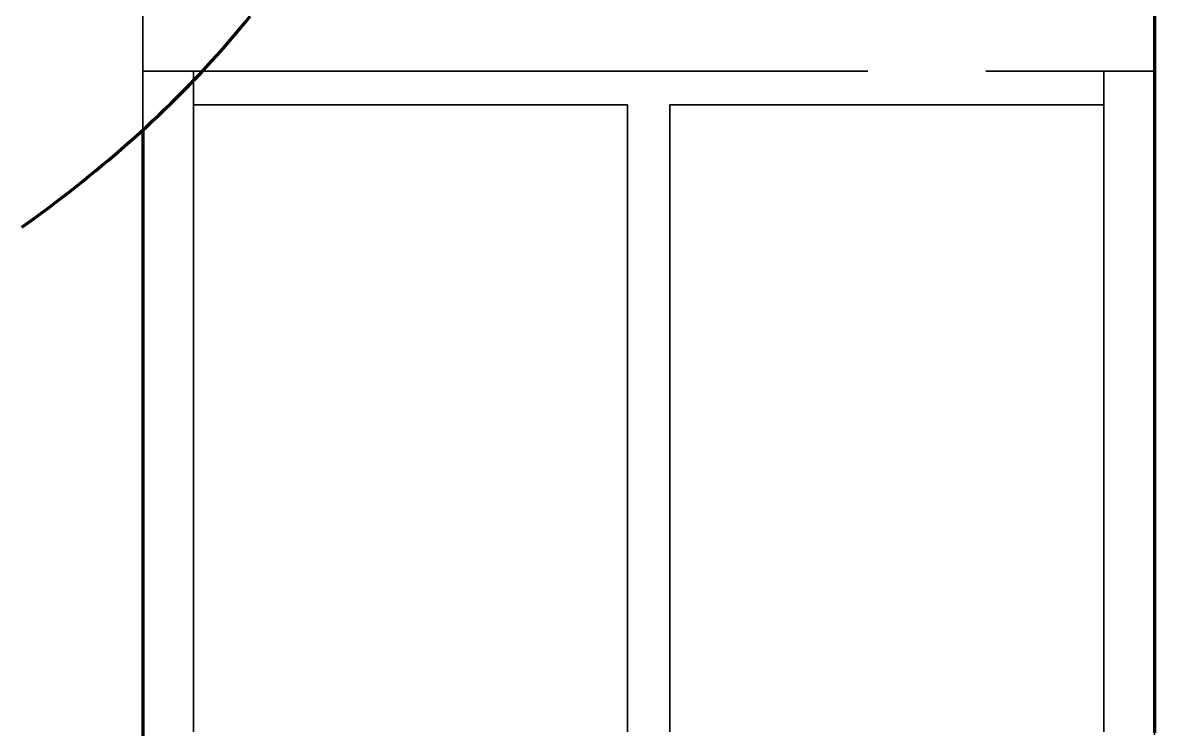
# Model space of a CAD drawing. Header units: millimetres. Extents: x 0 to 2382, y 0 to 420.
# Drawn here: x 178.08 to 184.79, y 128.99 to 133.18 of the extents above; entities that cross this region are included whole.
import ezdxf

# ---------------------------------------------------------------- set-up
doc = ezdxf.new("R2010")
doc.units = ezdxf.units.MM
doc.linetypes.add('IRAM-E-TRAZOS', pattern=[5, 4, -1])
doc.layers.add('01-VISIBLE', color=7, linetype='CONTINUOUS', lineweight=70)
doc.layers.add('02-OCULTA', color=4, linetype='IRAM-E-TRAZOS', lineweight=35)

msp = doc.modelspace()

# ---------------------------------------------------------------- linework, layer by layer
at = {"layer": '01-VISIBLE'}
for points in [[(178.0727, 131.9641), (178.1134, 131.9932), (178.1539, 132.0225), (178.1942, 132.0521), (178.2344, 132.0819), (178.2743, 132.112), (178.3141, 132.1423), (178.3537, 132.1729), (178.3931, 132.2038), (178.4322, 132.2349), (178.4712, 132.2662), (178.5099, 132.2978), (178.5485, 132.3297), (178.5868, 132.3619), (178.6249, 132.3943), (178.6628, 132.427), (178.7004, 132.4599), (178.7378, 132.4932), (178.7749, 132.5267), (178.8118, 132.5604), (178.8485, 132.5945), (178.8849, 132.6288), (178.921, 132.6634), (178.9569, 132.6982), (178.9925, 132.7334), (179.0278, 132.7688), (179.0628, 132.8045), (179.0975, 132.8405), (179.132, 132.8768), (179.1661, 132.9133), (179.2, 132.9501), (179.2335, 132.9873), (179.2667, 133.0247), (179.2996, 133.0624), (179.3322, 133.1003), (179.3644, 133.1386), (179.3963, 133.1771), (179.4278, 133.216)], [(184.7909, 133.2276), (184.7909, 133.1775), (184.7909, 133.1273), (184.7909, 133.0772), (184.7909, 133.027), (184.7909, 132.9769), (184.7909, 132.9267), (184.7909, 132.8766), (184.7909, 132.8264), (184.7909, 132.7763), (184.7909, 132.7262), (184.7909, 132.676), (184.7909, 132.6259), (184.7909, 132.5757), (184.7909, 132.5256), (184.7909, 132.4754), (184.7909, 132.4253), (184.7909, 132.3752), (184.7909, 132.325), (184.7909, 132.2749), (184.7909, 132.2247), (184.7909, 132.1746), (184.7909, 132.1244), (184.7909, 132.0743), (184.7909, 132.0242), (184.7909, 131.974), (184.7909, 131.9239), (184.7909, 131.8737), (184.7909, 131.8236), (184.7909, 131.7734), (184.7909, 131.7233), (184.7909, 131.6732), (184.7909, 131.623), (184.7909, 131.5729), (184.7909, 131.5227), (184.7909, 131.4726), (184.7909, 131.4224), (184.7909, 131.3723), (184.7909, 131.3222), (184.7909, 131.272), (184.7909, 131.2219), (184.7909, 131.1717), (184.7909, 131.1216), (184.7909, 131.0714), (184.7909, 131.0213), (184.7909, 130.9711), (184.7909, 130.921), (184.7909, 130.8709), (184.7909, 130.8207), (184.7909, 130.7706), (184.7909, 130.7204), (184.7909, 130.6703), (184.7909, 130.6201), (184.7909, 130.57), (184.7909, 130.5199), (184.7909, 130.4697), (184.7909, 130.4196), (184.7909, 130.3694), (184.7909, 130.3193), (184.7909, 130.2691), (184.7909, 130.219), (184.7909, 130.1689), (184.7909, 130.1187), (184.7909, 130.0686), (184.7909, 130.0184), (184.7909, 129.9683), (184.7909, 129.9181), (184.7909, 129.868), (184.7909, 129.8179), (184.7909, 129.7677), (184.7909, 129.7176), (184.7909, 129.6674), (184.7909, 129.6173), (184.7909, 129.5671), (184.7909, 129.517), (184.7909, 129.4668), (184.7909, 129.4167), (184.7909, 129.3666), (184.7909, 129.3164), (184.7909, 129.2663), (184.7909, 129.2161), (184.7909, 129.166), (184.7909, 129.1158), (184.7909, 129.0657), (184.7909, 129.0156), (184.7909, 128.9654)], [(178.7909, 132.5412), (178.7909, 132.4912), (178.7909, 132.4412), (178.7909, 132.3912), (178.7909, 132.3412), (178.7909, 132.2912), (178.7909, 132.2412), (178.7909, 132.1911), (178.7909, 132.1411), (178.7909, 132.0911), (178.7909, 132.0411), (178.7909, 131.9911), (178.7909, 131.9411), (178.7909, 131.8911), (178.7909, 131.8411), (178.7909, 131.7911), (178.7909, 131.7411), (178.7909, 131.6911), (178.7909, 131.6411), (178.7909, 131.5911), (178.7909, 131.5411), (178.7909, 131.4911), (178.7909, 131.4411), (178.7909, 131.3911), (178.7909, 131.3411), (178.7909, 131.2911), (178.7909, 131.2411), (178.7909, 131.1911), (178.7909, 131.1411), (178.7909, 131.0911), (178.7909, 131.0411), (178.7909, 130.9911), (178.7909, 130.9411), (178.7909, 130.8911), (178.7909, 130.8411), (178.7909, 130.7911), (178.7909, 130.7411), (178.7909, 130.6911), (178.7909, 130.6411), (178.7909, 130.5911), (178.7909, 130.5411), (178.7909, 130.4911), (178.7909, 130.4411), (178.7909, 130.3911), (178.7909, 130.3411), (178.7909, 130.2911), (178.7909, 130.2411), (178.7909, 130.1911), (178.7909, 130.1411), (178.7909, 130.0911), (178.7909, 130.0411), (178.7909, 129.9911), (178.7909, 129.9411), (178.7909, 129.891), (178.7909, 129.841), (178.7909, 129.791), (178.7909, 129.741), (178.7909, 129.691), (178.7909, 129.641), (178.7909, 129.591), (178.7909, 129.541), (178.7909, 129.491), (178.7909, 129.441), (178.7909, 129.391), (178.7909, 129.341), (178.7909, 129.291), (178.7909, 129.241), (178.7909, 129.191), (178.7909, 129.141), (178.7909, 129.091), (178.7909, 129.041), (178.7909, 128.991), (178.7909, 128.941)]]:
    msp.add_lwpolyline(points, dxfattribs=at)
at = {"layer": '02-OCULTA'}
for p, q in [((178.7909, 132.8906), (184.7909, 132.8906)), ((179.0909, 132.8906), (184.4909, 132.8906)), ((179.0909, 132.6906), (181.6659, 132.6906)), ((181.9159, 132.6906), (184.4909, 132.6906))]:
    msp.add_line(p, q, dxfattribs=at)
for points in [[(178.7909, 128.9531), (178.7909, 129.0406), (178.7909, 129.1281), (178.7909, 129.2156), (178.7909, 129.3031), (178.7909, 129.3906), (178.7909, 129.4781), (178.7909, 129.5656), (178.7909, 129.6531), (178.7909, 129.7406), (178.7909, 129.8281), (178.7909, 129.9156), (178.7909, 130.0031), (178.7909, 130.0906), (178.7909, 130.1781), (178.7909, 130.2656), (178.7909, 130.3531), (178.7909, 130.4406), (178.7909, 130.5281), (178.7909, 130.6156), (178.7909, 130.7031), (178.7909, 130.7906), (178.7909, 130.8781), (178.7909, 130.9656), (178.7909, 131.0531), (178.7909, 131.1406), (178.7909, 131.2281), (178.7909, 131.3156), (178.7909, 131.4031), (178.7909, 131.4906), (178.7909, 131.5781), (178.7909, 131.6656), (178.7909, 131.7531), (178.7909, 131.8406), (178.7909, 131.9281), (178.7909, 132.0156), (178.7909, 132.1031), (178.7909, 132.1906), (178.7909, 132.2781), (178.7909, 132.3656), (178.7909, 132.4531), (178.7909, 132.5406), (178.7909, 132.6281), (178.7909, 132.7156), (178.7909, 132.8031), (178.7909, 132.8906), (178.7909, 132.9781), (178.7909, 133.0656), (178.7909, 133.1531), (178.7909, 133.2406)], [(178.7909, 133.1973), (178.7909, 133.1469), (178.7909, 133.0964), (178.7909, 133.0459), (178.7909, 132.9954), (178.7909, 132.945), (178.7909, 132.8945), (178.7909, 132.844), (178.7909, 132.7935), (178.7909, 132.7431), (178.7909, 132.6926), (178.7909, 132.6421), (178.7909, 132.5916), (178.7909, 132.5412)], [(184.7909, 128.9531), (184.7909, 129.0406), (184.7909, 129.1281), (184.7909, 129.2156), (184.7909, 129.3031), (184.7909, 129.3906), (184.7909, 129.4781), (184.7909, 129.5656), (184.7909, 129.6531), (184.7909, 129.7406), (184.7909, 129.8281), (184.7909, 129.9156), (184.7909, 130.0031), (184.7909, 130.0906), (184.7909, 130.1781), (184.7909, 130.2656), (184.7909, 130.3531), (184.7909, 130.4406), (184.7909, 130.5281), (184.7909, 130.6156), (184.7909, 130.7031), (184.7909, 130.7906), (184.7909, 130.8781), (184.7909, 130.9656), (184.7909, 131.0531), (184.7909, 131.1406), (184.7909, 131.2281), (184.7909, 131.3156), (184.7909, 131.4031), (184.7909, 131.4906), (184.7909, 131.5781), (184.7909, 131.6656), (184.7909, 131.7531), (184.7909, 131.8406), (184.7909, 131.9281), (184.7909, 132.0156), (184.7909, 132.1031), (184.7909, 132.1906), (184.7909, 132.2781), (184.7909, 132.3656), (184.7909, 132.4531), (184.7909, 132.5406), (184.7909, 132.6281), (184.7909, 132.7156), (184.7909, 132.8031), (184.7909, 132.8906), (184.7909, 132.9781), (184.7909, 133.0656), (184.7909, 133.1531), (184.7909, 133.2406)], [(178.7909, 128.9846), (178.7909, 129.0476), (178.7909, 129.1106), (178.7909, 129.1736), (178.7909, 129.2366), (178.7909, 129.2996), (178.7909, 129.3626), (178.7909, 129.4256), (178.7909, 129.4886), (178.7909, 129.5516), (178.7909, 129.6146), (178.7909, 129.6776), (178.7909, 129.7406), (178.7909, 129.8036), (178.7909, 129.8666), (178.7909, 129.9296), (178.7909, 129.9926), (178.7909, 130.0556), (178.7909, 130.1186), (178.7909, 130.1816), (178.7909, 130.2446), (178.7909, 130.3076), (178.7909, 130.3706), (178.7909, 130.4336), (178.7909, 130.4966), (178.7909, 130.5596), (178.7909, 130.6226), (178.7909, 130.6856), (178.7909, 130.7486), (178.7909, 130.8116), (178.7909, 130.8746), (178.7909, 130.9376), (178.7909, 131.0006), (178.7909, 131.0636), (178.7909, 131.1266), (178.7909, 131.1896), (178.7909, 131.2526), (178.7909, 131.3156), (178.7909, 131.3786), (178.7909, 131.4416), (178.7909, 131.5046), (178.7909, 131.5676), (178.7909, 131.6306), (178.7909, 131.6936), (178.7909, 131.7566), (178.7909, 131.8196), (178.7909, 131.8826), (178.7909, 131.9456), (178.7909, 132.0086), (178.7909, 132.0716), (178.7909, 132.1346), (178.7909, 132.1976), (178.7909, 132.2606), (178.7909, 132.3236), (178.7909, 132.3866), (178.7909, 132.4496), (178.7909, 132.5126), (178.7909, 132.5756), (178.7909, 132.6386), (178.7909, 132.7016), (178.7909, 132.7646), (178.7909, 132.8276), (178.7909, 132.8906)], [(178.7909, 132.8906), (178.7909, 132.8404), (178.7909, 132.7902), (178.7909, 132.74), (178.7909, 132.6898), (178.7909, 132.6396), (178.7909, 132.5894), (178.7909, 132.5392), (178.7909, 132.489), (178.7909, 132.4388), (178.7909, 132.3886), (178.7909, 132.3384), (178.7909, 132.2882), (178.7909, 132.238), (178.7909, 132.1878), (178.7909, 132.1376), (178.7909, 132.0874), (178.7909, 132.0372), (178.7909, 131.987), (178.7909, 131.9368), (178.7909, 131.8866), (178.7909, 131.8364), (178.7909, 131.7862), (178.7909, 131.7361), (178.7909, 131.6859), (178.7909, 131.6357), (178.7909, 131.5855), (178.7909, 131.5353), (178.7909, 131.4851), (178.7909, 131.4349), (178.7909, 131.3847), (178.7909, 131.3345), (178.7909, 131.2843), (178.7909, 131.2341), (178.7909, 131.1839), (178.7909, 131.1337), (178.7909, 131.0835), (178.7909, 131.0333), (178.7909, 130.9831), (178.7909, 130.9329), (178.7909, 130.8827), (178.7909, 130.8325), (178.7909, 130.7823), (178.7909, 130.7321), (178.7909, 130.6819), (178.7909, 130.6317), (178.7909, 130.5815), (178.7909, 130.5313), (178.7909, 130.4811), (178.7909, 130.4309), (178.7909, 130.3807), (178.7909, 130.3305), (178.7909, 130.2803), (178.7909, 130.2301), (178.7909, 130.1799), (178.7909, 130.1297), (178.7909, 130.0795), (178.7909, 130.0293), (178.7909, 129.9791), (178.7909, 129.9289), (178.7909, 129.8787), (178.7909, 129.8285), (178.7909, 129.7783), (178.7909, 129.7281), (178.7909, 129.6779), (178.7909, 129.6277), (178.7909, 129.5775), (178.7909, 129.5273), (178.7909, 129.4771), (178.7909, 129.4269), (178.7909, 129.3767), (178.7909, 129.3265), (178.7909, 129.2763), (178.7909, 129.2261), (178.7909, 129.1759), (178.7909, 129.1257), (178.7909, 129.0755), (178.7909, 129.0253), (178.7909, 128.9751)], [(179.0909, 128.9846), (179.0909, 129.0476), (179.0909, 129.1106), (179.0909, 129.1736), (179.0909, 129.2366), (179.0909, 129.2996), (179.0909, 129.3626), (179.0909, 129.4256), (179.0909, 129.4886), (179.0909, 129.5516), (179.0909, 129.6146), (179.0909, 129.6776), (179.0909, 129.7406), (179.0909, 129.8036), (179.0909, 129.8666), (179.0909, 129.9296), (179.0909, 129.9926), (179.0909, 130.0556), (179.0909, 130.1186), (179.0909, 130.1816), (179.0909, 130.2446), (179.0909, 130.3076), (179.0909, 130.3706), (179.0909, 130.4336), (179.0909, 130.4966), (179.0909, 130.5596), (179.0909, 130.6226), (179.0909, 130.6856), (179.0909, 130.7486), (179.0909, 130.8116), (179.0909, 130.8746), (179.0909, 130.9376), (179.0909, 131.0006), (179.0909, 131.0636), (179.0909, 131.1266), (179.0909, 131.1896), (179.0909, 131.2526), (179.0909, 131.3156), (179.0909, 131.3786), (179.0909, 131.4416), (179.0909, 131.5046), (179.0909, 131.5676), (179.0909, 131.6306), (179.0909, 131.6936), (179.0909, 131.7566), (179.0909, 131.8196), (179.0909, 131.8826), (179.0909, 131.9456), (179.0909, 132.0086), (179.0909, 132.0716), (179.0909, 132.1346), (179.0909, 132.1976), (179.0909, 132.2606), (179.0909, 132.3236), (179.0909, 132.3866), (179.0909, 132.4496), (179.0909, 132.5126), (179.0909, 132.5756), (179.0909, 132.6386), (179.0909, 132.7016), (179.0909, 132.7646), (179.0909, 132.8276), (179.0909, 132.8906)], [(179.0909, 132.8906), (179.0909, 132.8404), (179.0909, 132.7902), (179.0909, 132.74), (179.0909, 132.6898), (179.0909, 132.6396), (179.0909, 132.5894), (179.0909, 132.5392), (179.0909, 132.489), (179.0909, 132.4388), (179.0909, 132.3886), (179.0909, 132.3384), (179.0909, 132.2882), (179.0909, 132.238), (179.0909, 132.1878), (179.0909, 132.1376), (179.0909, 132.0874), (179.0909, 132.0372), (179.0909, 131.987), (179.0909, 131.9368), (179.0909, 131.8866), (179.0909, 131.8364), (179.0909, 131.7862), (179.0909, 131.7361), (179.0909, 131.6859), (179.0909, 131.6357), (179.0909, 131.5855), (179.0909, 131.5353), (179.0909, 131.4851), (179.0909, 131.4349), (179.0909, 131.3847), (179.0909, 131.3345), (179.0909, 131.2843), (179.0909, 131.2341), (179.0909, 131.1839), (179.0909, 131.1337), (179.0909, 131.0835), (179.0909, 131.0333), (179.0909, 130.9831), (179.0909, 130.9329), (179.0909, 130.8827), (179.0909, 130.8325), (179.0909, 130.7823), (179.0909, 130.7321), (179.0909, 130.6819), (179.0909, 130.6317), (179.0909, 130.5815), (179.0909, 130.5313), (179.0909, 130.4811), (179.0909, 130.4309), (179.0909, 130.3807), (179.0909, 130.3305), (179.0909, 130.2803), (179.0909, 130.2301), (179.0909, 130.1799), (179.0909, 130.1297), (179.0909, 130.0795), (179.0909, 130.0293), (179.0909, 129.9791), (179.0909, 129.9289), (179.0909, 129.8787), (179.0909, 129.8285), (179.0909, 129.7783), (179.0909, 129.7281), (179.0909, 129.6779), (179.0909, 129.6277), (179.0909, 129.5775), (179.0909, 129.5273), (179.0909, 129.4771), (179.0909, 129.4269), (179.0909, 129.3767), (179.0909, 129.3265), (179.0909, 129.2763), (179.0909, 129.2261), (179.0909, 129.1759), (179.0909, 129.1257), (179.0909, 129.0755), (179.0909, 129.0253), (179.0909, 128.9751)], [(184.4909, 128.9846), (184.4909, 129.0476), (184.4909, 129.1106), (184.4909, 129.1736), (184.4909, 129.2366), (184.4909, 129.2996), (184.4909, 129.3626), (184.4909, 129.4256), (184.4909, 129.4886), (184.4909, 129.5516), (184.4909, 129.6146), (184.4909, 129.6776), (184.4909, 129.7406), (184.4909, 129.8036), (184.4909, 129.8666), (184.4909, 129.9296), (184.4909, 129.9926), (184.4909, 130.0556), (184.4909, 130.1186), (184.4909, 130.1816), (184.4909, 130.2446), (184.4909, 130.3076), (184.4909, 130.3706), (184.4909, 130.4336), (184.4909, 130.4966), (184.4909, 130.5596), (184.4909, 130.6226), (184.4909, 130.6856), (184.4909, 130.7486), (184.4909, 130.8116), (184.4909, 130.8746), (184.4909, 130.9376), (184.4909, 131.0006), (184.4909, 131.0636), (184.4909, 131.1266), (184.4909, 131.1896), (184.4909, 131.2526), (184.4909, 131.3156), (184.4909, 131.3786), (184.4909, 131.4416), (184.4909, 131.5046), (184.4909, 131.5676), (184.4909, 131.6306), (184.4909, 131.6936), (184.4909, 131.7566), (184.4909, 131.8196), (184.4909, 131.8826), (184.4909, 131.9456), (184.4909, 132.0086), (184.4909, 132.0716), (184.4909, 132.1346), (184.4909, 132.1976), (184.4909, 132.2606), (184.4909, 132.3236), (184.4909, 132.3866), (184.4909, 132.4496), (184.4909, 132.5126), (184.4909, 132.5756), (184.4909, 132.6386), (184.4909, 132.7016), (184.4909, 132.7646), (184.4909, 132.8276), (184.4909, 132.8906)], [(184.4909, 132.8906), (184.4909, 132.8404), (184.4909, 132.7902), (184.4909, 132.74), (184.4909, 132.6898), (184.4909, 132.6396), (184.4909, 132.5894), (184.4909, 132.5392), (184.4909, 132.489), (184.4909, 132.4388), (184.4909, 132.3886), (184.4909, 132.3384), (184.4909, 132.2882), (184.4909, 132.238), (184.4909, 132.1878), (184.4909, 132.1376), (184.4909, 132.0874), (184.4909, 132.0372), (184.4909, 131.987), (184.4909, 131.9368), (184.4909, 131.8866), (184.4909, 131.8364), (184.4909, 131.7862), (184.4909, 131.7361), (184.4909, 131.6859), (184.4909, 131.6357), (184.4909, 131.5855), (184.4909, 131.5353), (184.4909, 131.4851), (184.4909, 131.4349), (184.4909, 131.3847), (184.4909, 131.3345), (184.4909, 131.2843), (184.4909, 131.2341), (184.4909, 131.1839), (184.4909, 131.1337), (184.4909, 131.0835), (184.4909, 131.0333), (184.4909, 130.9831), (184.4909, 130.9329), (184.4909, 130.8827), (184.4909, 130.8325), (184.4909, 130.7823), (184.4909, 130.7321), (184.4909, 130.6819), (184.4909, 130.6317), (184.4909, 130.5815), (184.4909, 130.5313), (184.4909, 130.4811), (184.4909, 130.4309), (184.4909, 130.3807), (184.4909, 130.3305), (184.4909, 130.2803), (184.4909, 130.2301), (184.4909, 130.1799), (184.4909, 130.1297), (184.4909, 130.0795), (184.4909, 130.0293), (184.4909, 129.9791), (184.4909, 129.9289), (184.4909, 129.8787), (184.4909, 129.8285), (184.4909, 129.7783), (184.4909, 129.7281), (184.4909, 129.6779), (184.4909, 129.6277), (184.4909, 129.5775), (184.4909, 129.5273), (184.4909, 129.4771), (184.4909, 129.4269), (184.4909, 129.3767), (184.4909, 129.3265), (184.4909, 129.2763), (184.4909, 129.2261), (184.4909, 129.1759), (184.4909, 129.1257), (184.4909, 129.0755), (184.4909, 129.0253), (184.4909, 128.9751)], [(184.7909, 128.9846), (184.7909, 129.0476), (184.7909, 129.1106), (184.7909, 129.1736), (184.7909, 129.2366), (184.7909, 129.2996), (184.7909, 129.3626), (184.7909, 129.4256), (184.7909, 129.4886), (184.7909, 129.5516), (184.7909, 129.6146), (184.7909, 129.6776), (184.7909, 129.7406), (184.7909, 129.8036), (184.7909, 129.8666), (184.7909, 129.9296), (184.7909, 129.9926), (184.7909, 130.0556), (184.7909, 130.1186), (184.7909, 130.1816), (184.7909, 130.2446), (184.7909, 130.3076), (184.7909, 130.3706), (184.7909, 130.4336), (184.7909, 130.4966), (184.7909, 130.5596), (184.7909, 130.6226), (184.7909, 130.6856), (184.7909, 130.7486), (184.7909, 130.8116), (184.7909, 130.8746), (184.7909, 130.9376), (184.7909, 131.0006), (184.7909, 131.0636), (184.7909, 131.1266), (184.7909, 131.1896), (184.7909, 131.2526), (184.7909, 131.3156), (184.7909, 131.3786), (184.7909, 131.4416), (184.7909, 131.5046), (184.7909, 131.5676), (184.7909, 131.6306), (184.7909, 131.6936), (184.7909, 131.7566), (184.7909, 131.8196), (184.7909, 131.8826), (184.7909, 131.9456), (184.7909, 132.0086), (184.7909, 132.0716), (184.7909, 132.1346), (184.7909, 132.1976), (184.7909, 132.2606), (184.7909, 132.3236), (184.7909, 132.3866), (184.7909, 132.4496), (184.7909, 132.5126), (184.7909, 132.5756), (184.7909, 132.6386), (184.7909, 132.7016), (184.7909, 132.7646), (184.7909, 132.8276), (184.7909, 132.8906)], [(184.7909, 132.8906), (184.7909, 132.8404), (184.7909, 132.7902), (184.7909, 132.74), (184.7909, 132.6898), (184.7909, 132.6396), (184.7909, 132.5894), (184.7909, 132.5392), (184.7909, 132.489), (184.7909, 132.4388), (184.7909, 132.3886), (184.7909, 132.3384), (184.7909, 132.2882), (184.7909, 132.238), (184.7909, 132.1878), (184.7909, 132.1376), (184.7909, 132.0874), (184.7909, 132.0372), (184.7909, 131.987), (184.7909, 131.9368), (184.7909, 131.8866), (184.7909, 131.8364), (184.7909, 131.7862), (184.7909, 131.7361), (184.7909, 131.6859), (184.7909, 131.6357), (184.7909, 131.5855), (184.7909, 131.5353), (184.7909, 131.4851), (184.7909, 131.4349), (184.7909, 131.3847), (184.7909, 131.3345), (184.7909, 131.2843), (184.7909, 131.2341), (184.7909, 131.1839), (184.7909, 131.1337), (184.7909, 131.0835), (184.7909, 131.0333), (184.7909, 130.9831), (184.7909, 130.9329), (184.7909, 130.8827), (184.7909, 130.8325), (184.7909, 130.7823), (184.7909, 130.7321), (184.7909, 130.6819), (184.7909, 130.6317), (184.7909, 130.5815), (184.7909, 130.5313), (184.7909, 130.4811), (184.7909, 130.4309), (184.7909, 130.3807), (184.7909, 130.3305), (184.7909, 130.2803), (184.7909, 130.2301), (184.7909, 130.1799), (184.7909, 130.1297), (184.7909, 130.0795), (184.7909, 130.0293), (184.7909, 129.9791), (184.7909, 129.9289), (184.7909, 129.8787), (184.7909, 129.8285), (184.7909, 129.7783), (184.7909, 129.7281), (184.7909, 129.6779), (184.7909, 129.6277), (184.7909, 129.5775), (184.7909, 129.5273), (184.7909, 129.4771), (184.7909, 129.4269), (184.7909, 129.3767), (184.7909, 129.3265), (184.7909, 129.2763), (184.7909, 129.2261), (184.7909, 129.1759), (184.7909, 129.1257), (184.7909, 129.0755), (184.7909, 129.0253), (184.7909, 128.9751)], [(179.0909, 128.9706), (179.0909, 129.0326), (179.0909, 129.0946), (179.0909, 129.1566), (179.0909, 129.2186), (179.0909, 129.2806), (179.0909, 129.3426), (179.0909, 129.4046), (179.0909, 129.4666), (179.0909, 129.5286), (179.0909, 129.5906), (179.0909, 129.6526), (179.0909, 129.7146), (179.0909, 129.7766), (179.0909, 129.8386), (179.0909, 129.9006), (179.0909, 129.9626), (179.0909, 130.0246), (179.0909, 130.0866), (179.0909, 130.1486), (179.0909, 130.2106), (179.0909, 130.2726), (179.0909, 130.3346), (179.0909, 130.3966), (179.0909, 130.4586), (179.0909, 130.5206), (179.0909, 130.5826), (179.0909, 130.6446), (179.0909, 130.7066), (179.0909, 130.7686), (179.0909, 130.8306), (179.0909, 130.8926), (179.0909, 130.9546), (179.0909, 131.0166), (179.0909, 131.0786), (179.0909, 131.1406), (179.0909, 131.2026), (179.0909, 131.2646), (179.0909, 131.3266), (179.0909, 131.3886), (179.0909, 131.4506), (179.0909, 131.5126), (179.0909, 131.5746), (179.0909, 131.6366), (179.0909, 131.6986), (179.0909, 131.7606), (179.0909, 131.8226), (179.0909, 131.8846), (179.0909, 131.9466), (179.0909, 132.0086), (179.0909, 132.0706), (179.0909, 132.1326), (179.0909, 132.1946), (179.0909, 132.2566), (179.0909, 132.3186), (179.0909, 132.3806), (179.0909, 132.4426), (179.0909, 132.5046), (179.0909, 132.5666), (179.0909, 132.6286), (179.0909, 132.6906)], [(179.0909, 132.6906), (179.0909, 132.6404), (179.0909, 132.5902), (179.0909, 132.54), (179.0909, 132.4898), (179.0909, 132.4396), (179.0909, 132.3894), (179.0909, 132.3392), (179.0909, 132.289), (179.0909, 132.2388), (179.0909, 132.1886), (179.0909, 132.1384), (179.0909, 132.0882), (179.0909, 132.038), (179.0909, 131.9878), (179.0909, 131.9376), (179.0909, 131.8874), (179.0909, 131.8372), (179.0909, 131.787), (179.0909, 131.7368), (179.0909, 131.6866), (179.0909, 131.6364), (179.0909, 131.5862), (179.0909, 131.536), (179.0909, 131.4858), (179.0909, 131.4356), (179.0909, 131.3854), (179.0909, 131.3352), (179.0909, 131.285), (179.0909, 131.2348), (179.0909, 131.1846), (179.0909, 131.1344), (179.0909, 131.0842), (179.0909, 131.034), (179.0909, 130.9837), (179.0909, 130.9335), (179.0909, 130.8833), (179.0909, 130.8331), (179.0909, 130.7829), (179.0909, 130.7327), (179.0909, 130.6825), (179.0909, 130.6323), (179.0909, 130.5821), (179.0909, 130.5319), (179.0909, 130.4817), (179.0909, 130.4315), (179.0909, 130.3813), (179.0909, 130.3311), (179.0909, 130.2809), (179.0909, 130.2307), (179.0909, 130.1805), (179.0909, 130.1303), (179.0909, 130.0801), (179.0909, 130.0299), (179.0909, 129.9797), (179.0909, 129.9295), (179.0909, 129.8793), (179.0909, 129.8291), (179.0909, 129.7789), (179.0909, 129.7287), (179.0909, 129.6785), (179.0909, 129.6283), (179.0909, 129.5781), (179.0909, 129.5279), (179.0909, 129.4777), (179.0909, 129.4275), (179.0909, 129.3773), (179.0909, 129.3271), (179.0909, 129.2769), (179.0909, 129.2267), (179.0909, 129.1765), (179.0909, 129.1263), (179.0909, 129.0761), (179.0909, 129.0259), (179.0909, 128.9757)], [(181.6659, 128.9706), (181.6659, 129.0326), (181.6659, 129.0946), (181.6659, 129.1566), (181.6659, 129.2186), (181.6659, 129.2806), (181.6659, 129.3426), (181.6659, 129.4046), (181.6659, 129.4666), (181.6659, 129.5286), (181.6659, 129.5906), (181.6659, 129.6526), (181.6659, 129.7146), (181.6659, 129.7766), (181.6659, 129.8386), (181.6659, 129.9006), (181.6659, 129.9626), (181.6659, 130.0246), (181.6659, 130.0866), (181.6659, 130.1486), (181.6659, 130.2106), (181.6659, 130.2726), (181.6659, 130.3346), (181.6659, 130.3966), (181.6659, 130.4586), (181.6659, 130.5206), (181.6659, 130.5826), (181.6659, 130.6446), (181.6659, 130.7066), (181.6659, 130.7686), (181.6659, 130.8306), (181.6659, 130.8926), (181.6659, 130.9546), (181.6659, 131.0166), (181.6659, 131.0786), (181.6659, 131.1406), (181.6659, 131.2026), (181.6659, 131.2646), (181.6659, 131.3266), (181.6659, 131.3886), (181.6659, 131.4506), (181.6659, 131.5126), (181.6659, 131.5746), (181.6659, 131.6366), (181.6659, 131.6986), (181.6659, 131.7606), (181.6659, 131.8226), (181.6659, 131.8846), (181.6659, 131.9466), (181.6659, 132.0086), (181.6659, 132.0706), (181.6659, 132.1326), (181.6659, 132.1946), (181.6659, 132.2566), (181.6659, 132.3186), (181.6659, 132.3806), (181.6659, 132.4426), (181.6659, 132.5046), (181.6659, 132.5666), (181.6659, 132.6286), (181.6659, 132.6906)], [(181.6659, 132.6906), (181.6659, 132.6404), (181.6659, 132.5902), (181.6659, 132.54), (181.6659, 132.4898), (181.6659, 132.4396), (181.6659, 132.3894), (181.6659, 132.3392), (181.6659, 132.289), (181.6659, 132.2388), (181.6659, 132.1886), (181.6659, 132.1384), (181.6659, 132.0882), (181.6659, 132.038), (181.6659, 131.9878), (181.6659, 131.9376), (181.6659, 131.8874), (181.6659, 131.8372), (181.6659, 131.787), (181.6659, 131.7368), (181.6659, 131.6866), (181.6659, 131.6364), (181.6659, 131.5862), (181.6659, 131.536), (181.6659, 131.4858), (181.6659, 131.4356), (181.6659, 131.3854), (181.6659, 131.3352), (181.6659, 131.285), (181.6659, 131.2348), (181.6659, 131.1846), (181.6659, 131.1344), (181.6659, 131.0842), (181.6659, 131.034), (181.6659, 130.9837), (181.6659, 130.9335), (181.6659, 130.8833), (181.6659, 130.8331), (181.6659, 130.7829), (181.6659, 130.7327), (181.6659, 130.6825), (181.6659, 130.6323), (181.6659, 130.5821), (181.6659, 130.5319), (181.6659, 130.4817), (181.6659, 130.4315), (181.6659, 130.3813), (181.6659, 130.3311), (181.6659, 130.2809), (181.6659, 130.2307), (181.6659, 130.1805), (181.6659, 130.1303), (181.6659, 130.0801), (181.6659, 130.0299), (181.6659, 129.9797), (181.6659, 129.9295), (181.6659, 129.8793), (181.6659, 129.8291), (181.6659, 129.7789), (181.6659, 129.7287), (181.6659, 129.6785), (181.6659, 129.6283), (181.6659, 129.5781), (181.6659, 129.5279), (181.6659, 129.4777), (181.6659, 129.4275), (181.6659, 129.3773), (181.6659, 129.3271), (181.6659, 129.2769), (181.6659, 129.2267), (181.6659, 129.1765), (181.6659, 129.1263), (181.6659, 129.0761), (181.6659, 129.0259), (181.6659, 128.9757)], [(181.9159, 128.9706), (181.9159, 129.0326), (181.9159, 129.0946), (181.9159, 129.1566), (181.9159, 129.2186), (181.9159, 129.2806), (181.9159, 129.3426), (181.9159, 129.4046), (181.9159, 129.4666), (181.9159, 129.5286), (181.9159, 129.5906), (181.9159, 129.6526), (181.9159, 129.7146), (181.9159, 129.7766), (181.9159, 129.8386), (181.9159, 129.9006), (181.9159, 129.9626), (181.9159, 130.0246), (181.9159, 130.0866), (181.9159, 130.1486), (181.9159, 130.2106), (181.9159, 130.2726), (181.9159, 130.3346), (181.9159, 130.3966), (181.9159, 130.4586), (181.9159, 130.5206), (181.9159, 130.5826), (181.9159, 130.6446), (181.9159, 130.7066), (181.9159, 130.7686), (181.9159, 130.8306), (181.9159, 130.8926), (181.9159, 130.9546), (181.9159, 131.0166), (181.9159, 131.0786), (181.9159, 131.1406), (181.9159, 131.2026), (181.9159, 131.2646), (181.9159, 131.3266), (181.9159, 131.3886), (181.9159, 131.4506), (181.9159, 131.5126), (181.9159, 131.5746), (181.9159, 131.6366), (181.9159, 131.6986), (181.9159, 131.7606), (181.9159, 131.8226), (181.9159, 131.8846), (181.9159, 131.9466), (181.9159, 132.0086), (181.9159, 132.0706), (181.9159, 132.1326), (181.9159, 132.1946), (181.9159, 132.2566), (181.9159, 132.3186), (181.9159, 132.3806), (181.9159, 132.4426), (181.9159, 132.5046), (181.9159, 132.5666), (181.9159, 132.6286), (181.9159, 132.6906)], [(181.9159, 132.6906), (181.9159, 132.6404), (181.9159, 132.5902), (181.9159, 132.54), (181.9159, 132.4898), (181.9159, 132.4396), (181.9159, 132.3894), (181.9159, 132.3392), (181.9159, 132.289), (181.9159, 132.2388), (181.9159, 132.1886), (181.9159, 132.1384), (181.9159, 132.0882), (181.9159, 132.038), (181.9159, 131.9878), (181.9159, 131.9376), (181.9159, 131.8874), (181.9159, 131.8372), (181.9159, 131.787), (181.9159, 131.7368), (181.9159, 131.6866), (181.9159, 131.6364), (181.9159, 131.5862), (181.9159, 131.536), (181.9159, 131.4858), (181.9159, 131.4356), (181.9159, 131.3854), (181.9159, 131.3352), (181.9159, 131.285), (181.9159, 131.2348), (181.9159, 131.1846), (181.9159, 131.1344), (181.9159, 131.0842), (181.9159, 131.034), (181.9159, 130.9837), (181.9159, 130.9335), (181.9159, 130.8833), (181.9159, 130.8331), (181.9159, 130.7829), (181.9159, 130.7327), (181.9159, 130.6825), (181.9159, 130.6323), (181.9159, 130.5821), (181.9159, 130.5319), (181.9159, 130.4817), (181.9159, 130.4315), (181.9159, 130.3813), (181.9159, 130.3311), (181.9159, 130.2809), (181.9159, 130.2307), (181.9159, 130.1805), (181.9159, 130.1303), (181.9159, 130.0801), (181.9159, 130.0299), (181.9159, 129.9797), (181.9159, 129.9295), (181.9159, 129.8793), (181.9159, 129.8291), (181.9159, 129.7789), (181.9159, 129.7287), (181.9159, 129.6785), (181.9159, 129.6283), (181.9159, 129.5781), (181.9159, 129.5279), (181.9159, 129.4777), (181.9159, 129.4275), (181.9159, 129.3773), (181.9159, 129.3271), (181.9159, 129.2769), (181.9159, 129.2267), (181.9159, 129.1765), (181.9159, 129.1263), (181.9159, 129.0761), (181.9159, 129.0259), (181.9159, 128.9757)], [(184.4909, 128.9706), (184.4909, 129.0326), (184.4909, 129.0946), (184.4909, 129.1566), (184.4909, 129.2186), (184.4909, 129.2806), (184.4909, 129.3426), (184.4909, 129.4046), (184.4909, 129.4666), (184.4909, 129.5286), (184.4909, 129.5906), (184.4909, 129.6526), (184.4909, 129.7146), (184.4909, 129.7766), (184.4909, 129.8386), (184.4909, 129.9006), (184.4909, 129.9626), (184.4909, 130.0246), (184.4909, 130.0866), (184.4909, 130.1486), (184.4909, 130.2106), (184.4909, 130.2726), (184.4909, 130.3346), (184.4909, 130.3966), (184.4909, 130.4586), (184.4909, 130.5206), (184.4909, 130.5826), (184.4909, 130.6446), (184.4909, 130.7066), (184.4909, 130.7686), (184.4909, 130.8306), (184.4909, 130.8926), (184.4909, 130.9546), (184.4909, 131.0166), (184.4909, 131.0786), (184.4909, 131.1406), (184.4909, 131.2026), (184.4909, 131.2646), (184.4909, 131.3266), (184.4909, 131.3886), (184.4909, 131.4506), (184.4909, 131.5126), (184.4909, 131.5746), (184.4909, 131.6366), (184.4909, 131.6986), (184.4909, 131.7606), (184.4909, 131.8226), (184.4909, 131.8846), (184.4909, 131.9466), (184.4909, 132.0086), (184.4909, 132.0706), (184.4909, 132.1326), (184.4909, 132.1946), (184.4909, 132.2566), (184.4909, 132.3186), (184.4909, 132.3806), (184.4909, 132.4426), (184.4909, 132.5046), (184.4909, 132.5666), (184.4909, 132.6286), (184.4909, 132.6906)], [(184.4909, 132.6906), (184.4909, 132.6404), (184.4909, 132.5902), (184.4909, 132.54), (184.4909, 132.4898), (184.4909, 132.4396), (184.4909, 132.3894), (184.4909, 132.3392), (184.4909, 132.289), (184.4909, 132.2388), (184.4909, 132.1886), (184.4909, 132.1384), (184.4909, 132.0882), (184.4909, 132.038), (184.4909, 131.9878), (184.4909, 131.9376), (184.4909, 131.8874), (184.4909, 131.8372), (184.4909, 131.787), (184.4909, 131.7368), (184.4909, 131.6866), (184.4909, 131.6364), (184.4909, 131.5862), (184.4909, 131.536), (184.4909, 131.4858), (184.4909, 131.4356), (184.4909, 131.3854), (184.4909, 131.3352), (184.4909, 131.285), (184.4909, 131.2348), (184.4909, 131.1846), (184.4909, 131.1344), (184.4909, 131.0842), (184.4909, 131.034), (184.4909, 130.9837), (184.4909, 130.9335), (184.4909, 130.8833), (184.4909, 130.8331), (184.4909, 130.7829), (184.4909, 130.7327), (184.4909, 130.6825), (184.4909, 130.6323), (184.4909, 130.5821), (184.4909, 130.5319), (184.4909, 130.4817), (184.4909, 130.4315), (184.4909, 130.3813), (184.4909, 130.3311), (184.4909, 130.2809), (184.4909, 130.2307), (184.4909, 130.1805), (184.4909, 130.1303), (184.4909, 130.0801), (184.4909, 130.0299), (184.4909, 129.9797), (184.4909, 129.9295), (184.4909, 129.8793), (184.4909, 129.8291), (184.4909, 129.7789), (184.4909, 129.7287), (184.4909, 129.6785), (184.4909, 129.6283), (184.4909, 129.5781), (184.4909, 129.5279), (184.4909, 129.4777), (184.4909, 129.4275), (184.4909, 129.3773), (184.4909, 129.3271), (184.4909, 129.2769), (184.4909, 129.2267), (184.4909, 129.1765), (184.4909, 129.1263), (184.4909, 129.0761), (184.4909, 129.0259), (184.4909, 128.9757)]]:
    msp.add_lwpolyline(points, dxfattribs=at)

doc.saveas('drawing.dxf')
